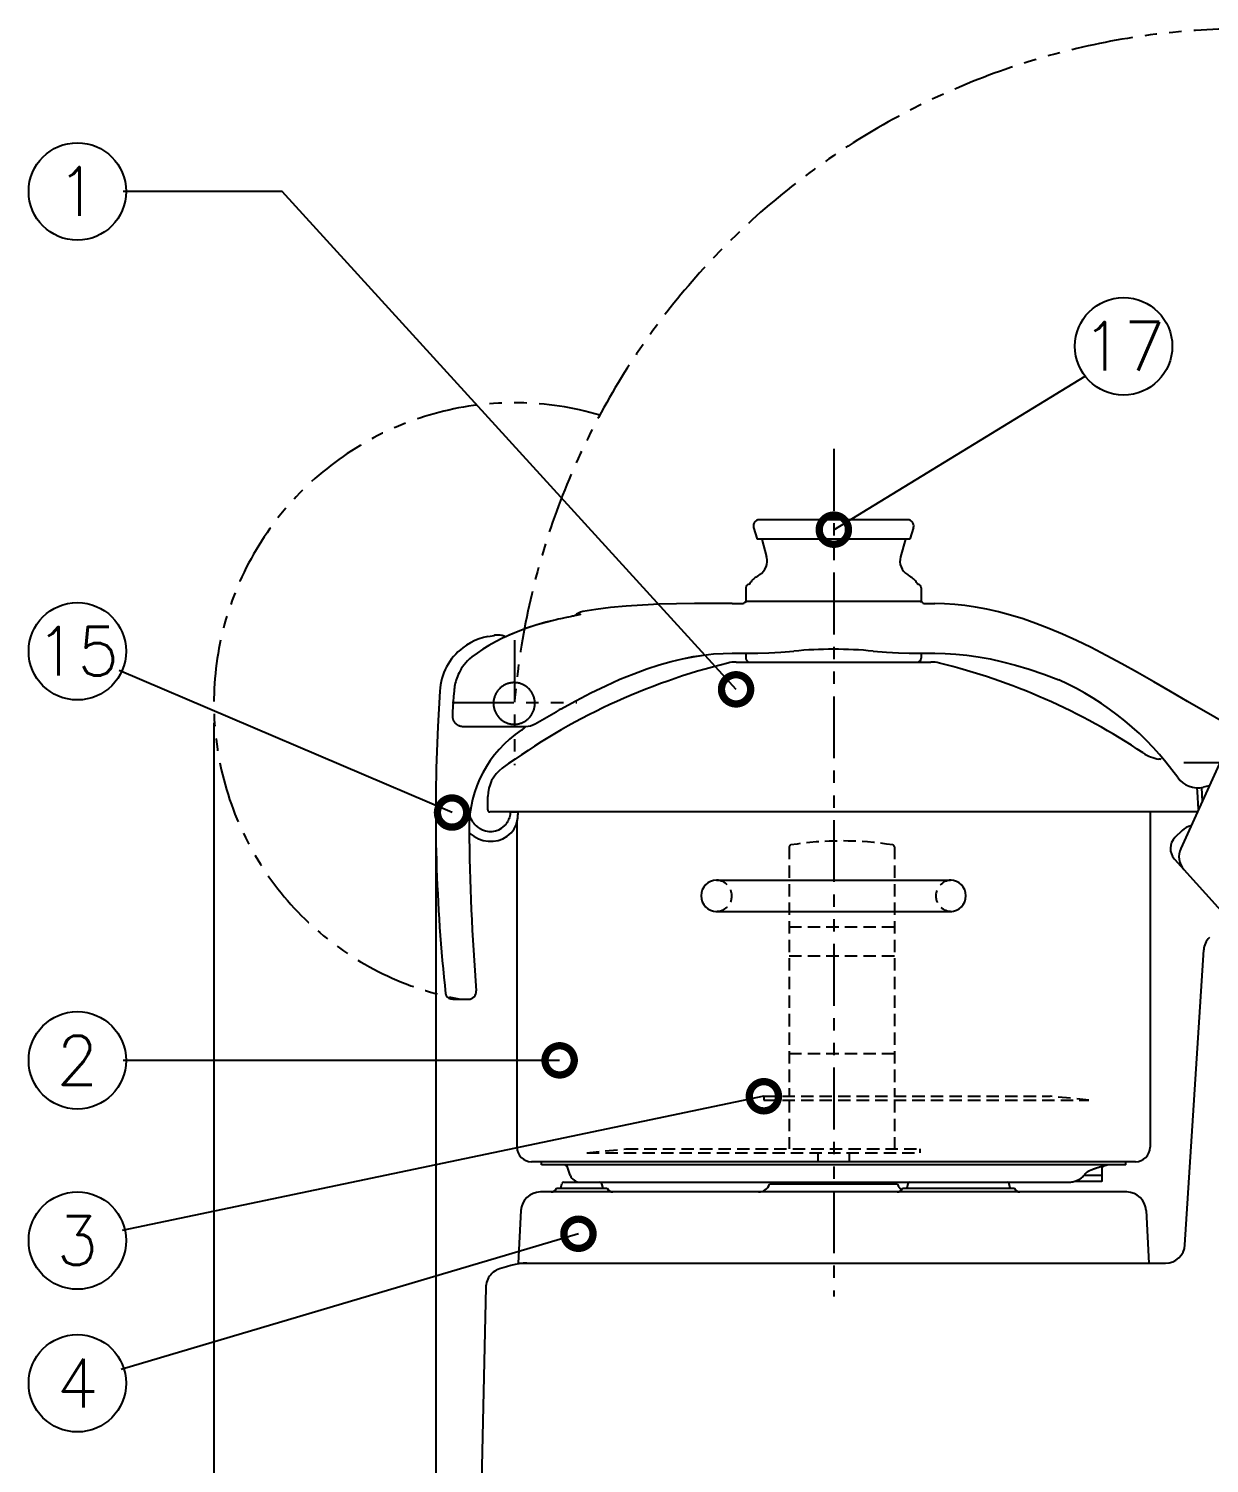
# Model space of a CAD drawing. Extents: x 230 to 4050, y 0 to 2754.
# Drawn here: x 1357 to 1963, y 769 to 1505 of the extents above; entities that cross this region are included whole.
import ezdxf
from ezdxf.enums import TextEntityAlignment as Align

# ---------------------------------------------------------------- set-up
doc = ezdxf.new("R2010")
doc.units = 0
doc.header["$PDMODE"] = 3
doc.linetypes.add('HIDDEN', pattern=[9.525, 6.35, -3.175])
doc.linetypes.add('PHANTOM', pattern=[63.5, 31.75, -6.35, 6.35, -6.35, 6.35, -6.35])
doc.layers.get('0').update_dxf_attribs({"linetype": 'CONTINUOUS'})
doc.layers.get('DEFPOINTS').update_dxf_attribs({"linetype": 'CONTINUOUS'})
doc.layers.add('DANMEN', color=7, linetype='CONTINUOUS')
doc.layers.add('SUNPOU', color=7, linetype='CONTINUOUS')
doc.styles.get("Standard").update_dxf_attribs({"font": 'SIMPLEX.shx', "bigfont": 'extfont.shx'})
doc.dimstyles.get("Standard").update_dxf_attribs({"dimscale": 10, "dimtxt": 2, "dimasz": 3, "dimexe": 1, "dimexo": 1, "dimgap": 0.6, "dimtad": 3, "dimdec": 0, "dimzin": 0, "dimdsep": 46, "dimtxsty": 'STANDARD', "dimblk1": 'OPEN', "dimblk2": 'OPEN', "dimsah": 1, "dimcen": 1.5, "dimadec": 0, "dimazin": 0, "dimtfac": 1, "dimtdec": 0, "dimtmove": 0, "dimatfit": 0, "dimldrblk": 'DOTSMALL', "dimfxl": 1, "dimtvp": 1, "dimtolj": 1, "dimtzin": 0, "dimarcsym": 0})

# ---------------------------------------------------------------- blocks, each defined once
blk = doc.blocks.new('_OPEN')
at = {"color": 0, "linetype": 'ByBlock'}
for p, q in [((-1, 0.167), (0, 0)), ((0, 0), (-1, -0.167)), ((0, 0), (-1, 0))]:
    blk.add_line(p, q, dxfattribs=at)
blk = doc.blocks.new('*D5')
at = {"layer": 'DEFPOINTS', "color": 0}
for p in [(1565.89, 1102.68), (2211.89, 714.79), (2211.89, 367.67)]:
    blk.add_point(p, dxfattribs=at)
at = {"layer": 'SUNPOU', "color": 0, "lineweight": -2}
for p, q in [((1565.89, 1092.68), (1565.89, 357.67)), ((2211.89, 704.79), (2211.89, 357.67)), ((1595.89, 367.67), (2181.89, 367.67))]:
    blk.add_line(p, q, dxfattribs=at)
at = {"layer": 'SUNPOU', "color": 0, "lineweight": -2, "xscale": 30, "yscale": 30, "zscale": 30, "rotation": 180}
blk.add_blockref('_OPEN', (1565.89, 367.67), dxfattribs=at)
at = {"layer": 'SUNPOU', "color": 0, "lineweight": -2, "xscale": 30, "yscale": 30, "zscale": 30}
blk.add_blockref('_OPEN', (2211.89, 367.67), dxfattribs=at)
at = {"layer": 'SUNPOU', "color": 0, "insert": (1888.89, 383.67), "char_height": 20, "attachment_point": 5}
blk.add_mtext('\\A1;650', dxfattribs=at)
blk = doc.blocks.new('_DotSmall')
at = {"color": 0, "linetype": 'ByBlock', "const_width": 0.5}
blk.add_lwpolyline([(-0.0625, 0, 1), (0.0625, 0, 1)], format="xyb", close=True, dxfattribs=at)
blk = doc.blocks.new('*D6')
at = {"layer": 'DEFPOINTS', "color": 0}
for p in [(2321.76, 1455.78), (1452.02, 1159.02), (2321.76, 317.67)]:
    blk.add_point(p, dxfattribs=at)
at = {"layer": 'SUNPOU', "color": 0, "lineweight": -2}
for p, q in [((2321.76, 1445.78), (2321.76, 307.67)), ((1452.02, 1149.02), (1452.02, 307.67)), ((1482.02, 317.67), (2291.76, 317.67))]:
    blk.add_line(p, q, dxfattribs=at)
at = {"layer": 'SUNPOU', "color": 0, "lineweight": -2, "xscale": 30, "yscale": 30, "zscale": 30, "rotation": 180}
blk.add_blockref('_OPEN', (1452.02, 317.67), dxfattribs=at)
at = {"layer": 'SUNPOU', "color": 0, "lineweight": -2, "xscale": 30, "yscale": 30, "zscale": 30}
blk.add_blockref('_OPEN', (2321.76, 317.67), dxfattribs=at)
at = {"layer": 'SUNPOU', "color": 0, "insert": (1886.89, 333.67), "char_height": 20, "attachment_point": 5}
blk.add_mtext('\\A1;870', dxfattribs=at)

msp = doc.modelspace()

# ---------------------------------------------------------------- linework, layer by layer
at = {"color": 2, "linetype": 'Continuous'}
for p, q in [((1808.31, 1253.24), (1732, 1253.24)), ((1729.12, 1249.38), (1730.96, 1243.24)), ((1811.18, 1249.38), (1809.35, 1243.24)), ((1809.35, 1243.24), (1730.96, 1243.24)), ((1733.27, 1243.24), (1735.73, 1234.27)), ((1807.04, 1243.24), (1804.58, 1234.27)), ((1728.39, 1222.28), (1728.06, 1221.87)), ((1730.41, 1223.88), (1729.95, 1223.61)), ((1730.87, 1224.15), (1730.41, 1223.87)), ((1731.23, 1224.37), (1730.86, 1224.15)), ((1731.23, 1224.37), (1730.87, 1224.15)), ((1731.41, 1224.5), (1731.23, 1224.37)), ((1731.23, 1224.37), (1731.23, 1224.37)), ((1731.55, 1224.61), (1731.41, 1224.5)), ((1731.64, 1224.69), (1731.55, 1224.61)), ((1731.69, 1224.74), (1731.64, 1224.69)), ((1731.65, 1224.7), (1731.64, 1224.69)), ((1731.73, 1224.78), (1731.69, 1224.74)), ((1731.73, 1224.78), (1731.69, 1224.74)), ((1731.9, 1224.93), (1731.73, 1224.78)), ((1732.09, 1225.07), (1731.9, 1224.93)), ((1732.14, 1225.1), (1732.09, 1225.07)), ((1808.21, 1225.07), (1808.17, 1225.1)), ((1808.21, 1225.07), (1808.17, 1225.1)), ((1808.41, 1224.93), (1808.21, 1225.07)), ((1808.58, 1224.78), (1808.41, 1224.93)), ((1808.58, 1224.78), (1808.41, 1224.93)), ((1808.61, 1224.74), (1808.58, 1224.78)), ((1808.67, 1224.69), (1808.61, 1224.74)), ((1808.67, 1224.69), (1808.61, 1224.74)), ((1808.75, 1224.61), (1808.67, 1224.69)), ((1808.9, 1224.5), (1808.75, 1224.61)), ((1809.08, 1224.37), (1808.9, 1224.5)), ((1809.44, 1224.15), (1809.08, 1224.37)), ((1809.08, 1224.37), (1809.08, 1224.37)), ((1809.08, 1224.37), (1809.08, 1224.37)), ((1809.9, 1223.87), (1809.44, 1224.15)), ((1810.36, 1223.61), (1809.9, 1223.87)), ((1811.56, 1222.67), (1811.16, 1223.03)), ((1811.92, 1222.27), (1811.56, 1222.67)), ((1812.25, 1221.87), (1811.91, 1222.28)), ((1725.15, 1218.28), (1725.15, 1211.74)), ((1726.74, 1220.02), (1726.72, 1220)), ((1726.82, 1220.11), (1726.74, 1220.02)), ((1726.94, 1220.28), (1726.81, 1220.11)), ((1727.1, 1220.51), (1726.94, 1220.28)), ((1727.52, 1221.13), (1727.1, 1220.5)), ((1727.78, 1221.49), (1727.51, 1221.12)), ((1728.07, 1221.88), (1727.77, 1221.49)), ((1812.54, 1221.49), (1812.24, 1221.88)), ((1812.79, 1221.12), (1812.53, 1221.49)), ((1813.21, 1220.5), (1812.79, 1221.13)), ((1813.37, 1220.27), (1813.21, 1220.51)), ((1813.49, 1220.11), (1813.37, 1220.28)), ((1815.15, 1218.28), (1815.15, 1211.74)), ((1718.15, 1210.24), (1723.12, 1210.24)), ((1815.45, 1211.24), (1724.86, 1211.24)), ((1817.18, 1210.24), (1822.15, 1210.24)), ((1634.99, 1203.52), (1632.24, 1202.96)), ((1633.68, 1203.25), (1632.98, 1203.11)), ((1592.58, 1193.36), (1596, 1193.96)), ((1595.81, 1193.89), (1595.71, 1193.86)), ((1595.88, 1193.92), (1595.81, 1193.89)), ((1595.93, 1193.94), (1595.88, 1193.92)), ((1595.99, 1193.95), (1595.93, 1193.94)), ((1596.12, 1193.98), (1596.05, 1193.97)), ((1596.12, 1193.98), (1596.05, 1193.97)), ((1596.87, 1194.08), (1596.12, 1193.98)), ((1601.88, 1193.24), (1601.09, 1193.56)), ((1601.88, 1193.24), (1601.09, 1193.56)), ((1749.77, 1185.84), (1749.77, 1185.84)), ((1718.15, 1184.82), (1731.27, 1184.82)), ((1720.15, 1180.24), (1820.15, 1180.24)), ((1725.15, 1184.82), (1725.15, 1182.24)), ((1809.04, 1184.82), (1822.15, 1184.82)), ((1815.15, 1184.82), (1815.15, 1182.24)), ((1878.06, 1174), (1885.8, 1171.05)), ((1568, 1165.37), (1567.05, 1147.22)), ((1984.91, 1141.02), (1951.93, 1160.06)), ((1574.58, 1154.74), (1574.48, 1152.46)), ((1616.97, 1148.57), (1627.65, 1154.74)), ((1970.69, 1133.44), (1948.35, 1084.64)), ((1959, 1115.89), (1959.37, 1108.72)), ((1592.65, 1104.34), (1592.65, 1111.24)), ((1956.91, 1103.34), (1593.65, 1103.34)), ((1604.18, 1103.34), (1608.18, 1103.34)), ((1607.62, 1098.29), (1607.62, 931.32)), ((1608.18, 1103.24), (1608.18, 1103.34)), ((1932.62, 1103.34), (1932.62, 931.32)), ((1584.45, 1091.65), (1585.45, 1090.95)), ((1588.32, 1095.04), (1587.32, 1095.74)), ((1604.66, 1092.63), (1605.53, 1093.64)), ((1949.12, 1093.89), (1945.43, 1090.2)), ((1945.15, 1079.19), (1972.23, 1049.11)), ((1710.13, 1068.32), (1830.11, 1068.32)), ((1710.13, 1052.32), (1830.11, 1052.32)), ((1950.53, 881.18), (1960.18, 1032.55)), ((1574.64, 1007.24), (1582.71, 1007.24)), ((1925.12, 923.82), (1615.12, 923.82)), ((1620.12, 922.32), (1620.12, 923.82)), ((1920.12, 922.32), (1620.12, 922.32)), ((1634.95, 916.93), (1633.47, 921)), ((1903.57, 920.13), (1903.81, 920.22)), ((1903.81, 920.22), (1904.06, 920.31)), ((1904.06, 920.31), (1904.31, 920.4)), ((1904.31, 920.4), (1904.57, 920.49)), ((1904.57, 920.49), (1904.83, 920.58)), ((1904.83, 920.58), (1905.1, 920.67)), ((1907.16, 921.32), (1907.46, 921.41)), ((1907.89, 921.53), (1908.16, 921.61)), ((1908.12, 920.91), (1908.18, 921.25)), ((1908.12, 914.32), (1908.12, 920.91)), ((1908.16, 921.61), (1908.43, 921.68)), ((1908.18, 921.25), (1908.34, 921.53)), ((1908.34, 921.53), (1908.54, 921.71)), ((1908.43, 921.68), (1908.69, 921.75)), ((1908.66, 921.74), (1908.94, 921.82)), ((1908.91, 921.81), (1909.19, 921.89)), ((1909.16, 921.88), (1909.42, 921.95)), ((1909.4, 921.94), (1909.65, 922.01)), ((1909.63, 922), (1909.86, 922.06)), ((1909.85, 922.06), (1910.06, 922.11)), ((1910.05, 922.11), (1910.25, 922.16)), ((1910.24, 922.15), (1910.41, 922.2)), ((1910.41, 922.2), (1910.55, 922.23)), ((1910.55, 922.23), (1910.65, 922.25)), ((1910.65, 922.25), (1910.81, 922.28)), ((1920.12, 922.32), (1920.12, 923.82)), ((1631.69, 913.32), (1890.22, 913.32)), ((1890.22, 913.32), (1890.68, 913.32)), ((1890.66, 913.32), (1891.29, 913.35)), ((1891.28, 913.35), (1891.88, 913.41)), ((1891.87, 913.41), (1892.44, 913.49)), ((1892.43, 913.48), (1892.98, 913.58)), ((1892.97, 913.58), (1893.49, 913.7)), ((1893.48, 913.7), (1893.98, 913.83)), ((1893.92, 913.82), (1907.62, 913.82)), ((1908.12, 916.82), (1898.67, 916.82)), ((1903.1, 919.95), (1903.33, 920.04)), ((1903.33, 920.04), (1903.57, 920.13)), ((1920.63, 908.32), (1619.61, 908.32)), ((1627.95, 910.32), (1653.96, 910.32)), ((1630.12, 910.32), (1630.72, 912.57)), ((1651.79, 910.32), (1651.19, 912.57)), ((1802.96, 912.32), (1737.28, 912.32)), ((1740.62, 912.32), (1740.3, 912.63)), ((1799.62, 912.32), (1799.94, 912.63)), ((1805.57, 910.32), (1863, 910.32)), ((1808.35, 912.57), (1807.74, 910.32)), ((1860.83, 910.32), (1860.22, 912.57)), ((1609.62, 898.84), (1608.21, 871.82)), ((1930.62, 898.84), (1932.03, 871.82)), ((1608.21, 871.82), (1940.56, 871.82)), ((1591.67, 859.52), (1585.62, 584.82))]:
    msp.add_line(p, q, dxfattribs=at)
for points in [[(1729.95, 1223.61), (1729.57, 1223.37), (1729.14, 1223.03), (1728.75, 1222.67), (1728.39, 1222.27)], [(1729.57, 1223.36), (1729.56, 1223.36), (1729.14, 1223.03), (1728.74, 1222.66)], [(1811.56, 1222.66), (1811.17, 1223.03), (1810.74, 1223.36), (1810.36, 1223.61)], [(1811.16, 1223.03), (1810.74, 1223.37), (1810.36, 1223.61)], [(1813.59, 1219.99), (1813.6, 1219.99), (1813.57, 1220.02), (1813.49, 1220.11)], [(1718.15, 1210.24), (1708.39, 1210.24), (1698.83, 1210.22), (1689.57, 1210.12), (1680.61, 1209.89), (1671.97, 1209.51), (1663.65, 1208.95), (1655.68, 1208.19), (1648.07, 1207.23), (1641.47, 1206.18)], [(1951.93, 1160.06), (1943.19, 1165.13), (1934.6, 1170.1), (1926.23, 1174.88), (1918.08, 1179.42), (1910.13, 1183.7), (1902.41, 1187.66), (1894.93, 1191.3), (1887.7, 1194.58), (1880.74, 1197.51), (1874, 1200.11), (1867.45, 1202.39), (1861.05, 1204.37), (1854.84, 1206.04), (1848.84, 1207.4), (1843.1, 1208.47), (1837.61, 1209.26), (1832.32, 1209.81), (1827.16, 1210.13), (1822.15, 1210.24)], [(1627.66, 1201.97), (1622.37, 1200.64), (1617.33, 1199.16), (1612.6, 1197.59), (1608.17, 1195.94), (1604.03, 1194.23), (1600.17, 1192.46), (1596.56, 1190.65), (1593.18, 1188.78), (1590.04, 1186.86), (1587.11, 1184.87), (1584.43, 1182.86)], [(1627.66, 1201.97), (1622.35, 1200.63), (1617.31, 1199.16), (1612.58, 1197.58), (1608.16, 1195.93), (1604.02, 1194.22), (1601.88, 1193.24)], [(1629.91, 1202.47), (1628.8, 1202.22), (1627.66, 1201.97)], [(1630.84, 1202.66), (1629.9, 1202.46), (1628.8, 1202.22)], [(1632.25, 1202.96), (1631.49, 1202.8), (1630.84, 1202.66)], [(1632.24, 1202.96), (1631.47, 1202.8), (1630.84, 1202.66)], [(1637.57, 1204.07), (1636.64, 1203.87), (1636.13, 1203.76), (1635.57, 1203.65), (1634.98, 1203.52)], [(1637.13, 1203.97), (1636.65, 1203.87), (1636.14, 1203.76), (1635.58, 1203.65), (1634.99, 1203.52)], [(1640.15, 1204.69), (1640.16, 1204.7), (1640.15, 1204.69), (1640.11, 1204.68), (1640.04, 1204.66), (1639.94, 1204.63), (1639.8, 1204.59), (1639.64, 1204.55), (1639.44, 1204.5), (1639.21, 1204.44), (1638.95, 1204.38), (1638.65, 1204.31), (1638.33, 1204.24), (1637.97, 1204.16), (1637.57, 1204.07)], [(1592.58, 1193.36), (1590.46, 1192.86), (1588.2, 1192.14), (1585.97, 1191.24), (1583.83, 1190.19), (1581.76, 1188.96), (1579.83, 1187.61)], [(1595.71, 1193.86), (1595.71, 1193.86), (1595.7, 1193.86)], [(1601.09, 1193.56), (1600.07, 1193.86), (1598.98, 1194.05), (1597.9, 1194.12), (1596.87, 1194.08), (1596.12, 1193.98)], [(1601.09, 1193.56), (1600.07, 1193.86), (1598.98, 1194.05), (1597.9, 1194.12), (1596.87, 1194.08)], [(1731.27, 1184.82), (1736.83, 1184.93), (1743.05, 1185.27), (1749.77, 1185.84)], [(1790.54, 1185.84), (1797.25, 1185.27), (1803.47, 1184.93), (1809.04, 1184.82)], [(1584.43, 1182.86), (1583.32, 1181.91), (1582.25, 1180.88), (1581.28, 1179.84), (1580.42, 1178.79), (1579.65, 1177.75), (1578.98, 1176.72), (1578.39, 1175.72), (1577.87, 1174.74), (1577.42, 1173.8), (1577.03, 1172.88), (1576.69, 1171.98), (1576.4, 1171.09), (1576.14, 1170.23), (1575.92, 1169.38), (1575.74, 1168.55), (1575.59, 1167.74), (1575.47, 1166.94), (1575.38, 1166.17), (1575.31, 1165.51)], [(1653.17, 1168.13), (1660.5, 1171.41), (1667.55, 1174.28), (1674.26, 1176.74), (1680.64, 1178.81), (1686.71, 1180.52)], [(1660.5, 1171.41), (1667.54, 1174.28), (1674.26, 1176.74), (1680.63, 1178.81), (1686.7, 1180.52)], [(1686.7, 1180.52), (1692.52, 1181.92), (1698.09, 1183.02), (1703.43, 1183.84), (1708.56, 1184.4), (1713.49, 1184.72), (1718.15, 1184.82)], [(1692.51, 1181.92), (1698.08, 1183.01), (1703.43, 1183.83), (1708.55, 1184.4), (1713.48, 1184.72), (1718.15, 1184.82)], [(1822.15, 1184.82), (1827.44, 1184.71), (1832.92, 1184.38), (1838.56, 1183.81), (1844.4, 1182.98), (1850.5, 1181.86), (1856.87, 1180.44), (1863.57, 1178.68), (1870.62, 1176.55), (1878.06, 1174)], [(1575.31, 1165.51), (1575.1, 1162.65), (1574.89, 1159.87), (1574.72, 1157.23), (1574.58, 1154.74)], [(1629.91, 1156.03), (1637.81, 1160.41), (1645.59, 1164.46), (1653.17, 1168.13)], [(1574.48, 1152.46), (1574.48, 1152.28), (1574.49, 1152.03), (1574.51, 1151.78), (1574.55, 1151.54), (1574.6, 1151.3), (1574.66, 1151.08), (1574.72, 1150.86), (1574.8, 1150.65), (1574.89, 1150.45), (1574.98, 1150.26), (1575.07, 1150.08), (1575.18, 1149.9), (1575.28, 1149.73), (1575.39, 1149.58), (1575.5, 1149.43), (1575.61, 1149.29), (1575.73, 1149.15), (1575.85, 1149.02), (1575.96, 1148.9), (1576.08, 1148.79), (1576.2, 1148.68), (1576.32, 1148.58), (1576.43, 1148.48), (1576.55, 1148.39), (1576.67, 1148.3), (1576.79, 1148.22), (1576.91, 1148.14), (1577.02, 1148.07), (1577.14, 1148), (1577.25, 1147.94), (1577.36, 1147.88), (1577.47, 1147.82), (1577.58, 1147.77), (1577.68, 1147.72), (1577.79, 1147.68), (1577.89, 1147.64), (1577.98, 1147.6), (1578.08, 1147.56), (1578.18, 1147.53), (1578.27, 1147.5), (1578.36, 1147.47), (1578.45, 1147.44), (1578.55, 1147.42), (1578.64, 1147.4), (1578.72, 1147.38), (1578.81, 1147.36), (1578.9, 1147.34), (1578.98, 1147.32), (1579.07, 1147.31), (1579.15, 1147.29), (1579.24, 1147.28), (1579.32, 1147.27), (1579.4, 1147.26), (1579.47, 1147.26), (1579.55, 1147.25), (1579.62, 1147.24), (1579.7, 1147.24), (1579.77, 1147.24), (1579.83, 1147.24), (1579.9, 1147.24), (1611.97, 1147.24)], [(1957.57, 1104.79), (1957.02, 1113.72), (1956.87, 1115.74)], [(1570.95, 1009.96), (1571.01, 1009.65), (1571.12, 1009.35), (1571.25, 1009.11)], [(1905.1, 920.67), (1905.38, 920.76), (1905.52, 920.81), (1905.66, 920.86), (1905.8, 920.9), (1905.95, 920.95), (1906.09, 920.99), (1906.24, 921.04)], [(1906.24, 921.04), (1906.39, 921.09), (1906.54, 921.13), (1906.69, 921.18), (1906.85, 921.23), (1907, 921.27), (1907.16, 921.32)], [(1907.46, 921.41), (1907.75, 921.49), (1907.89, 921.53)], [(1893.98, 913.83), (1894.45, 913.98), (1894.89, 914.15), (1895.32, 914.33), (1895.72, 914.52), (1896.1, 914.72), (1896.46, 914.93), (1896.8, 915.15), (1897.12, 915.38), (1897.42, 915.62), (1897.71, 915.85), (1897.97, 916.09), (1898.22, 916.33), (1898.46, 916.58), (1898.68, 916.82), (1898.89, 917.06), (1899.09, 917.3), (1899.28, 917.52), (1899.46, 917.74), (1899.64, 917.96), (1899.79, 918.14)], [(1899.79, 918.14), (1899.85, 918.21), (1899.95, 918.3)], [(1899.95, 918.3), (1900.07, 918.41), (1900.2, 918.52), (1900.33, 918.61)], [(1900.33, 918.61), (1900.46, 918.71), (1900.6, 918.79)], [(1900.6, 918.79), (1900.73, 918.87), (1900.86, 918.95), (1900.99, 919.02), (1901.12, 919.09), (1901.25, 919.16), (1901.38, 919.22), (1901.5, 919.28), (1901.63, 919.34), (1901.75, 919.4), (1901.88, 919.45), (1902, 919.51), (1902.13, 919.56), (1902.25, 919.61), (1902.37, 919.66), (1902.49, 919.71), (1902.62, 919.76), (1902.74, 919.81), (1902.86, 919.86), (1902.98, 919.91), (1903.1, 919.95)], [(1598.59, 868.81), (1597.83, 868.53), (1597, 868.14), (1596.21, 867.67), (1595.46, 867.14), (1594.77, 866.53), (1594.13, 865.87), (1593.56, 865.15), (1593.06, 864.38), (1592.63, 863.56), (1592.27, 862.71), (1592, 861.84), (1591.81, 860.94), (1591.7, 860.02), (1591.67, 859.52)], [(1612.62, 871.82), (1610.78, 871.74), (1608.81, 871.52), (1606.72, 871.14), (1604.54, 870.62), (1602.26, 869.97), (1599.88, 869.23), (1598.59, 868.81)]]:
    msp.add_lwpolyline(points, dxfattribs=at)
for centre, radius, start, end in [((1732, 1250.24), 3, 90, 196.65201), ((1808.31, 1250.24), 3, 343.34799, 90), ((1728.06, 1231.98), 8, 300.6071, 16.65201), ((1812.24, 1231.98), 8, 163.34799, 239.3929), ((1727.15, 1218.24), 2, 97.76635, 178.80376), ((1813.15, 1218.24), 2, 1.19624, 82.23469), ((1723.12, 1212.24), 2, 270, 330), ((1725.65, 1211.74), 0.5, 180, 270), ((1814.65, 1211.74), 0.5, 270, 0), ((1817.18, 1212.24), 2, 210, 270), ((1642.85, 1198.3), 8, 99.915, 134.5592), ((1595.25, 1196.37), 2.53, 287.29085, 287.8447), ((1597.78, 1184.12), 10, 70.99664, 99.59243), ((1597.76, 1163.81), 29.8, 127, 177), ((1770.15, 974.83), 212, 84.48151, 95.51849), ((1794.64, 859.26), 330, 103.8121, 126.13572), ((1720.15, 1162.24), 18, 90, 103.8121), ((1727.15, 1182.24), 2, 180, 270), ((1813.15, 1182.24), 2, 270, 0), ((1820.15, 1162.24), 18, 76.1879, 90), ((1745.67, 859.26), 330, 56.23934, 76.1879), ((1824.59, 1034.1), 150, 35.39894, 65.91897), ((1836.36, 793.27), 417.4, 119.64525, 120.00172), ((1611.97, 1157.24), 10, 270, 300), ((2416.97, 1102.68), 851.08, 177, 186.25491), ((1643.05, 1095.27), 60, 123.64547, 180.39551), ((1606.18, 1159), 10.65, 266.30373, 269.3174), ((1606.18, 1158.98), 10.64, 269.31026, 271.93078), ((1602.05, 1156.88), 14, 303.64607, 316.51317), ((1940.17, 1150.24), 20, 236.23934, 261.39931), ((1935.39, 1118.6), 12, 76.04381, 81.39931), ((1610.65, 1111.24), 18, 126.13572, 180), ((1957.05, 1128.24), 12.5, 215.39894, 283.77414), ((1969.55, 1077.25), 40, 99.39069, 103.77415), ((1593.65, 1104.34), 1, 180, 270), ((1593.05, 1103.94), 10, 194.79935, 235), ((2716.58, 1102.68), 1133.55, 180.39542, 184.61095), ((1593.05, 1103.94), 15, 228.24577, 235), ((1594.05, 1103.24), 15, 235, 315), ((1594.05, 1103.24), 10, 235, 315), ((1951.09, 1084.54), 8, 135, 221.99999), ((1954.78, 1088.24), 8, 98.40183, 135.00001), ((1957.44, 1080.48), 10, 155.40034, 222), ((1710.12, 1060.32), 8, 90, 270), ((1830.12, 1060.32), 8, 270, 90), ((1970.16, 1031.91), 10, 135, 176.35422), ((1574.64, 1011.24), 4, 212.07093, 270.00097), ((1582.71, 1011.24), 4, 269.99875, 4.61095), ((1615.12, 931.32), 7.5, 180, 270), ((1925.12, 931.32), 7.5, 270, 0), ((1631.59, 920.32), 2, 20, 90), ((1909.12, 920.91), 1, 125.3784, 179.99949), ((1631.69, 912.32), 1, 90, 165), ((1640.12, 918.82), 5.5, 200, 270), ((1650.22, 912.32), 1, 15.00002, 90.00006), ((1740.59, 912.92), 0.4, 90, 225), ((1799.65, 912.92), 0.4, 315, 90), ((1809.31, 912.32), 1, 89.99994, 164.99998), ((1859.26, 912.32), 1, 15.00001, 90.00003), ((1907.62, 914.32), 0.5, 270, 0), ((1619.61, 898.32), 10, 90, 177), ((1625.12, 911.32), 3, 270, 340.52878), ((1656.79, 911.32), 3, 199.47122, 269.99998), ((1731.62, 914.32), 6, 270, 340.52878), ((1802.74, 911.32), 3, 270, 340.52878), ((1808.62, 914.32), 6, 199.47122, 234.00003), ((1865.83, 911.32), 3, 199.47122, 270), ((1920.63, 898.32), 10, 3, 90), ((1940.56, 881.82), 10, 270, 356.35422)]:
    msp.add_arc(centre, radius, start, end, dxfattribs=at)
for points, knots in [([(1596.02, 1193.96), (1596.02, 1193.96), (1596.03, 1193.97), (1596.04, 1193.97), (1596.05, 1193.97)], [0, 0, 0, 0, 0.00116302, 0.03479028, 0.03479028, 0.03479028, 0.03479028]), ([(1606.05, 1169.7), (1605.79, 1169.69), (1605.26, 1169.67), (1604.46, 1169.57), (1603.67, 1169.41), (1602.89, 1169.19), (1602.13, 1168.91), (1601.38, 1168.57), (1600.67, 1168.17), (1599.98, 1167.72), (1599.33, 1167.22), (1598.72, 1166.67), (1598.16, 1166.07), (1597.64, 1165.43), (1597.18, 1164.76), (1596.76, 1164.05), (1596.41, 1163.31), (1596.11, 1162.54), (1595.87, 1161.76), (1595.69, 1160.96), (1595.57, 1160.14), (1595.51, 1159.32), (1595.52, 1158.5), (1595.59, 1157.68), (1595.73, 1156.87), (1595.93, 1156.07), (1596.18, 1155.29), (1596.5, 1154.53), (1596.87, 1153.8), (1597.3, 1153.09), (1597.78, 1152.43), (1598.32, 1151.8), (1598.89, 1151.22), (1599.51, 1150.68), (1600.17, 1150.19), (1600.87, 1149.75), (1601.6, 1149.37), (1602.35, 1149.05), (1603.12, 1148.78), (1603.9, 1148.58), (1604.7, 1148.44), (1605.23, 1148.38), (1605.49, 1148.37)], [0, 0, 0, 0, 0.792622, 1.592608, 2.398193, 3.209732, 4.024775, 4.84349, 5.662305, 6.481605, 7.300374, 8.119862, 8.939495, 9.759298, 10.579583, 11.399708, 12.22059, 13.041166, 13.862494, 14.68355, 15.505196, 16.326721, 17.148524, 17.970409, 18.792247, 19.614307, 20.436094, 21.257974, 22.079619, 22.901105, 23.722531, 24.54354, 25.364543, 26.184782, 27.005096, 27.825423, 28.645669, 29.464469, 30.2793, 31.08999, 31.894287, 32.692546, 32.692546, 32.692546, 32.692546]), ([(1606.54, 1148.35), (1606.81, 1148.36), (1607.35, 1148.4), (1608.16, 1148.52), (1608.96, 1148.7), (1609.73, 1148.94), (1610.49, 1149.24), (1611.22, 1149.6), (1611.92, 1150.01), (1612.58, 1150.47), (1613.2, 1150.98), (1613.79, 1151.53), (1614.33, 1152.13), (1614.82, 1152.76), (1615.27, 1153.43), (1615.67, 1154.14), (1616.01, 1154.87), (1616.3, 1155.64), (1616.52, 1156.42), (1616.69, 1157.22), (1616.8, 1158.03), (1616.84, 1158.85), (1616.82, 1159.67), (1616.74, 1160.48), (1616.6, 1161.29), (1616.4, 1162.08), (1616.14, 1162.85), (1615.82, 1163.6), (1615.44, 1164.32), (1615.01, 1165), (1614.54, 1165.65), (1614.01, 1166.27), (1613.45, 1166.84), (1612.84, 1167.37), (1612.19, 1167.85), (1611.51, 1168.28), (1610.79, 1168.66), (1610.04, 1168.98), (1609.27, 1169.25), (1608.48, 1169.45), (1607.68, 1169.6), (1606.87, 1169.68), (1606.33, 1169.7), (1606.05, 1169.7)], [0, 0, 0, 0, 0.815272, 1.630587, 2.446061, 3.260225, 4.07285, 4.883144, 5.690404, 6.495569, 7.299167, 8.102654, 8.90661, 9.711448, 10.518138, 11.326419, 12.137147, 12.949862, 13.764489, 14.581099, 15.398541, 16.217283, 17.035669, 17.85415, 18.671386, 19.487194, 20.301463, 21.113204, 21.923553, 22.731173, 23.537869, 24.342722, 25.147379, 25.951927, 26.756989, 27.564296, 28.373613, 29.186418, 30.000315, 30.816215, 31.631941, 32.447936, 33.262709, 33.262709, 33.262709, 33.262709]), ([(1604.18, 1103.34), (1604.18, 1102.83), (1604.11, 1101.88), (1603.79, 1100.55), (1603.35, 1099.4), (1602.83, 1098.38), (1602.28, 1097.51), (1601.71, 1096.78), (1601.32, 1096.36), (1601.12, 1096.16)], [0, 0, 0, 0, 1.514572, 2.842239, 4.079433, 5.218943, 6.253924, 7.179056, 7.99067, 7.99067, 7.99067, 7.99067]), ([(1605.53, 1093.64), (1605.78, 1093.97), (1606.28, 1094.73), (1606.92, 1096.03), (1607.46, 1097.56), (1607.86, 1099.27), (1608.12, 1101.19), (1608.18, 1102.53), (1608.18, 1103.24)], [0, 0, 0, 0, 1.256918, 2.728315, 4.336967, 6.090794, 8.011417, 10.120821, 10.120821, 10.120821, 10.120821])]:
    msp.add_open_spline(points, degree=3, knots=knots, dxfattribs=at)
at = {"layer": 'DANMEN', "color": 2, "linetype": 'PHANTOM'}
for p, q in [((1770.29, 1289.66), (1770.29, 854.65)), ((1606.3, 1191.46), (1606.3, 1127.4)), ((1574.27, 1159.43), (1638.32, 1159.43)), ((1950.03, 1128.64), (2014.08, 1128.64))]:
    msp.add_line(p, q, dxfattribs=at)
at = {"layer": 'DANMEN', "color": 4, "linetype": 'HIDDEN'}
for p, q in [((1747.38, 1085.4), (1747.38, 957.45)), ((1774.38, 1088.45), (1774.42, 1088.45)), ((1801.38, 1085.41), (1801.38, 957.45)), ((1747.38, 1044.45), (1801.38, 1044.45)), ((1747.38, 1029.45), (1801.38, 1029.45)), ((1747.38, 979.45), (1801.38, 979.45)), ((1734.38, 957.45), (1881.28, 957.45)), ((1734.38, 957.45), (1734.38, 955.45)), ((1901.28, 955.45), (1881.28, 957.45)), ((1734.38, 955.45), (1901.28, 955.45)), ((1747.38, 955.45), (1747.38, 930.45)), ((1801.38, 955.45), (1801.38, 930.45)), ((1643.47, 928.45), (1663.47, 930.45)), ((1643.47, 928.45), (1814.38, 928.45)), ((1663.47, 930.45), (1814.38, 930.45)), ((1762.12, 928.45), (1762.12, 923.82)), ((1778.12, 928.45), (1778.12, 923.82)), ((1814.38, 930.45), (1814.38, 928.45))]:
    msp.add_line(p, q, dxfattribs=at)
at = {"layer": 'DANMEN', "color": 4, "linetype": 'PHANTOM'}
for centre, radius, start, end in [((1982.05, 1128.24), 377.02, 60.31596, 175.31596), ((1606.3, 1159.02), 154.28, 73.50943, 259.6854)]:
    msp.add_arc(centre, radius, start, end, dxfattribs=at)
at = {"layer": 'DANMEN', "color": 4, "linetype": 'HIDDEN'}
for centre, radius, start, end in [((1748.38, 1085.4), 1, 99.01657, 180), ((1774.4, 921.42), 167.03, 80.99785, 99.01657), ((1800.38, 1085.41), 1, 0, 80.99785)]:
    msp.add_arc(centre, radius, start, end, dxfattribs=at)
at = {"layer": 'DANMEN', "color": 2, "linetype": 'HIDDEN'}
for centre, start, end in [((1709.95, 1060.32), 268.56589, 88.56589), ((1830.64, 1060.32), 91.43411, 271.43411)]:
    msp.add_arc(centre, 8, start, end, dxfattribs=at)
at = {"layer": 'SUNPOU'}
for centre in [(1381.92, 1421.72), (1919.03, 1342.28), (1381.92, 1185.8), (1381.92, 975.87), (1381.92, 883.39), (1381.92, 810.18)]:
    msp.add_circle(centre, 25, dxfattribs=at)

# ---------------------------------------------------------------- texts
for s, p in [('1', (1381.92, 1421.72)), ('17', (1919.03, 1342.28)), ('15', (1381.92, 1185.8)), ('2', (1381.92, 975.87)), ('3', (1381.92, 883.39)), ('4', (1381.92, 810.18))]:
    msp.add_text(s, height=25, dxfattribs=at).set_placement(p, align=Align.MIDDLE)

# ---------------------------------------------------------------- dimensions: what is measured, and where the dimension line sits
dim = msp.add_linear_dim(base=(2321.76, 317.67), p1=(1452.02, 1159.02), p2=(2321.76, 1455.78), dimstyle='STANDARD', dxfattribs=at)
dim.commit()
dim.dimension.update_dxf_attribs({"geometry": '*D6', "text_midpoint": (1886.89, 333.67)})
dim = msp.add_linear_dim(base=(2211.89, 367.67), p1=(1565.89, 1102.68), p2=(2211.89, 714.79), text='650', dimstyle='STANDARD', dxfattribs=at)
dim.commit()
dim.dimension.update_dxf_attribs({"geometry": '*D5', "text_midpoint": (1888.89, 383.67)})

# ---------------------------------------------------------------- leaders
for points in [[(1720.1, 1166.25), (1487.1, 1421.71), (1405.45, 1421.72)], [(1770.29, 1248.18), (1899.34, 1326.88)], [(1574.28, 1103.03), (1403.42, 1175.99)], [(1629.52, 975.87), (1405.42, 975.87)], [(1734.38, 957.45), (1404.93, 888.51)], [(1639.18, 886.89), (1404.4, 817.29)]]:
    msp.add_leader(points, dimstyle='STANDARD', dxfattribs=at)

doc.saveas('drawing.dxf')
